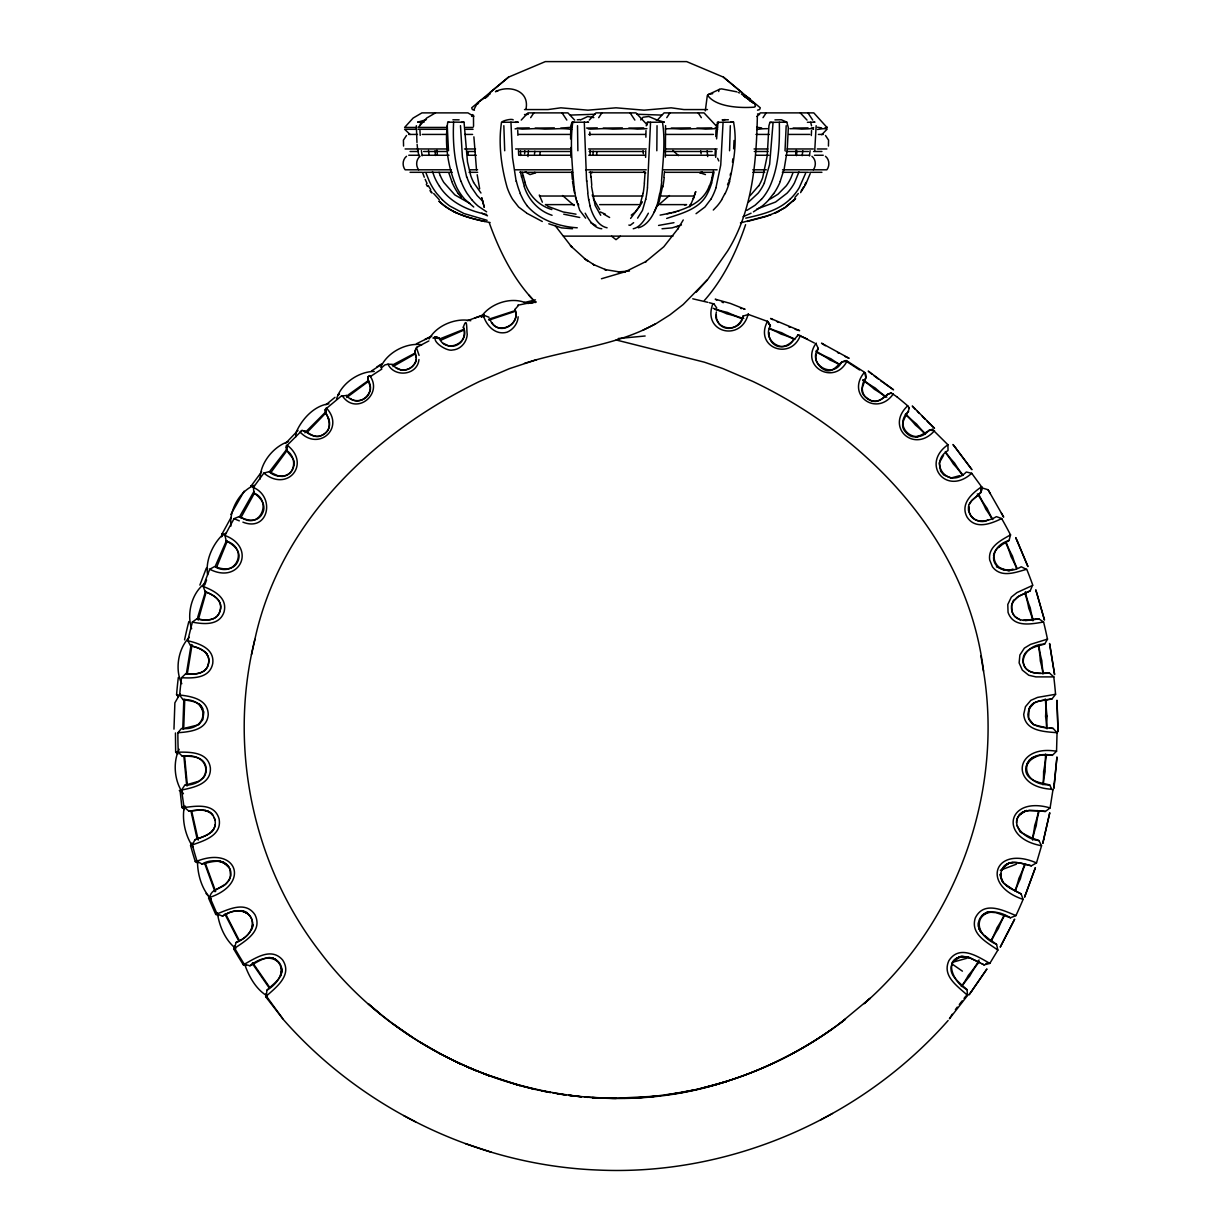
<?xml version="1.0" encoding="UTF-8"?>
<svg xmlns="http://www.w3.org/2000/svg" width="1232" height="1232" viewBox="0 0 1232 1232"><rect width="100%" height="100%" fill="white"/><g stroke="black" fill="none" stroke-linecap="round" stroke-linejoin="round"><path stroke-width="1.5" d="M346.639 395.564L341.433 395.934L324.632 409.917C328.513 418.048 333.949 429.768 321.968 435.266C314.406 439.793 308.755 431.539 302.025 430.415L287.241 445.214L286.409 447.447M302.025 430.415L300.023 432.001C318.703 451.713 345.114 427.935 326.388 408.023L325.31 413.259C330.284 418.664 331.516 427.227 325.772 432.663C319.596 438.808 310.926 436.405 305.243 431.169L303.78 431.092M473.473 115.084L473.55 126.357M214.168 817.694A13.506 13.475 84.8 0 1 214.938 819.973C217.756 832.586 204.096 836.574 194.918 839.777L192.346 844.906L194.594 853.052L196.997 861.153L202.033 864.094C216.462 855.023 240.656 866.019 226.688 883.175C221.899 888.996 210.687 888.534 209.902 897.358L217.063 913.898L222.468 916.131C250.527 898.005 266.512 930.175 235.928 942.572L234.681 948.24L239.408 956.294L244.29 964.256L249.957 965.765C257.858 962.284 268.114 953.214 276.553 960.452M577.515 125.695L577.87 150.751M417.032 346.947C411.95 352.121 419.619 359.436 413.844 364.78A13.105 12.813 6.7 0 1 401.201 370.031L396.242 367.752M186.355 673.889L191.16 644.505M645.891 137.229L645.999 130.577M897.327 397.166A469.377 457.026 49.3 0 1 907.707 405.821L909.355 407.977C907.229 416.108 897.281 424.486 906.459 432.971C915.284 442.457 924.031 431.985 932.331 429.321L947.916 444.752L948.039 450.481C927.373 463.648 949.071 489.72 966.319 472.01L971.709 473.288L982.227 487.672C982.058 496.943 965.873 499.129 968.814 510.356C971.293 524.647 987.171 522.276 996.426 516.639L1001.739 518.564C990.913 523.8 975.513 529.868 967.151 517.224C959.913 504.181 971.694 493.478 981.581 486.809L980.888 492.523L971.755 500.562L969.353 504.396M1049.495 728.05L1053.175 728.42L1057.056 732.732L1056.548 751.258L1052.344 755.355C1018.325 749.01 1018.664 785.092 1049.679 784.923L1051.943 789.589L1052.975 789.697L1050.095 807.93L1045.383 811.457L1039.762 810.825M645.614 157.373L645.737 150.627M656.825 150.751L657.041 125.695M173.974 729.144L174.882 702.81L180.103 693.801M769.061 332.671L768.999 336.167L770.847 340.879C779.579 353.199 792.022 343.666 797.951 334.919L807.391 339.062M503.842 125.695L504.704 150.751M715.792 136.613L715.977 130.299M716.393 311.973C711.896 330.068 740.648 334.38 743.004 316.116L748.409 314.453L767.813 321.521L770.385 325.864L767.813 321.521M716.593 138.893L717.979 122.353L733.548 122.122C737.321 141.372 733.825 162.208 729.498 181.366M757.372 116.008C756.325 162.331 752.629 210.841 727.496 251.189L707.722 279.448L696.234 292.184M665.372 157.111L665.557 125.633M734.041 140.479L733.656 148.826M712.727 93.632L708.754 94.356A22.561 4.82 12.6 0 0 707.522 95.157C715.761 107.107 739.985 108.216 754.169 107.169A22.607 4.789 12.3 0 0 755.385 106.368L754.692 103.811L743.758 95.865L754.092 103.319M447.247 125.695L448.494 150.751M723.076 122.261L720.735 165.073L715.961 187.695M281.82 969.261L281.142 974.989M811.303 135.551L811.549 130.53M416.354 125.695L416.97 142.512M645.106 171.941L644.336 182.967M715.007 155.663L715.361 149.303M269.084 471.671L278.771 476.183L282.605 476.43C295.88 474.705 297.02 457.18 286.917 450.712L287.241 445.214L286.255 445.753C284.607 453.422 297.066 457.549 293.786 466.112C291.337 477.739 276.815 479.017 269.084 471.671L263.879 473.073L256.271 483.452L253.438 487.487L253.915 493.046C260.876 497.651 267.298 505.813 261.969 514.283C256.749 523.277 246.415 520.32 239.023 516.639L233.972 518.672L239.316 520.859M729.56 150.751L730.314 125.695M715.715 157.373L716.131 150.627M197.505 861.399C197.49 874.381 201.802 889.535 211.257 899.052L206.067 893.508M524.616 153.707L524.817 150.704M978.747 922.783L978.454 926.479L981.072 932.362L978.963 928.789L978.516 922.552M528.451 150.658L527.958 156.572M592.992 154.185L593.223 151.197M797.874 335.72L797.951 334.919L800.338 335.597C790.482 361.222 753.845 347.316 767.428 321.444M295.711 436.913L296.111 432.447M785.015 150.751L786.185 125.695M265.943 993.793L265.665 996.703L282.698 1018.633L266.358 996.087L266.867 990.282C272.919 983.983 283.73 977.915 281.558 967.69A13.044 13.028 0 0 0 277.323 960.714M664.464 171.556L663.894 177.131M795.703 154.862L796.134 150.242M184.754 699.299L183.691 729.036M796.442 155.663L796.919 150.889M254.146 485.331C239.347 491.383 229.075 510.649 230.923 526.095M814.737 150.751L816.154 125.695M647.447 187.695L650.542 122.261L664.233 122.153L655.701 119.581M661.507 181.366C662.97 161.762 665.557 141.526 662.462 122.122M732.47 162.27L732.855 158.82M802.201 155.694L802.802 150.627M368.183 378.794L367.983 380.38C376.453 391.222 361.022 407.037 350.196 398.475M534.472 154.185L534.857 151.197M596.55 155.032L596.935 151.998M705.305 110.865L707.276 95.788M342.219 395.672C355.786 416.324 383.676 394.178 369.723 375.606L367.783 377.069C367.29 382.012 372.203 386.679 369.769 391.807C366.628 402.079 352.537 403.649 346.315 395.349M518.164 316.778C517.794 323.523 513.236 329.514 507.091 332.178C495.649 335.458 486.686 326.003 483.545 316.039L483.591 315.146L489.073 317.286M809.409 155.987L810.117 150.766M816.262 354.462C814.352 359.96 817.894 364.934 821.96 368.322C833.494 376.669 837.514 361.392 846.307 360.545L864.571 372.28L865.927 377.87C859.844 385.262 861.106 397.751 871.378 400.708C879.71 404.204 884.437 394.933 891.044 392.792L897.343 397.135M1010.071 862.6L1004.819 865.649A13.09 13.075 -79.5 0 0 1001.539 870.608C997.058 883.914 1012.011 888.996 1021.112 893.908L1023.099 899.391A435.235 435.204 9 0 1 1015.923 915.607L1010.456 917.794L996.103 912.666L988.002 912.019A13.167 13.152 -72.8 0 0 985.338 913.081M473.642 182.382A47.186 39.717 -86.3 0 1 470.763 175.683L467.482 161.916L464.048 122.245L453.607 122.122C452.606 141.926 454.331 162.516 460.922 181.366M980.888 492.523L981.581 486.809M224.825 535.15L222.13 533.826L221.698 536.644L222.13 533.826L231.092 517.425M780.195 181.366L784.168 168.953L787.186 150.597L788.341 127.62L786.755 122.122L773.08 122.353L769.646 164.318L764.317 182.967M828.443 146.054L828.566 140.14L825.486 135.474M252.36 927.881L252.822 925.093M643.119 193.193L639.577 206.483L630.599 218.434M662.616 186.278L659.151 201.648L654.069 212.335M714.067 171.941L711.603 182.967M713.374 170.909L711.973 177.685M524.478 363.332L536.736 359.652L509.432 368.645L479.587 381.412C374.42 432.417 280.188 521.459 254.885 639.362C228.074 746.484 252.421 864.941 320.212 952.244C411.842 1073.981 581.935 1129.205 727.065 1081.296L696.865 1089.458L666.112 1095.032M968.429 510.633L969.091 506.876M539.724 155.032L540.278 151.998M184.107 807.838C181.951 820.851 185.508 836.066 192.947 846.938M467.806 155.032L468.406 151.998M659.69 193.532L658.396 199.692M325.31 413.259L326.388 408.023M645.691 199.338L642.473 210.395L637.591 218.156M251.497 654.669L254.885 639.362M252.991 924.955L251.621 929.559M246.169 965.534L243.32 964.81L238.423 956.91L233.68 948.917L234.326 946.068M192.084 644.644L187.279 674.043M770.4 325.756C761.345 341.264 785.831 355.74 793.654 339.216M730.176 175.283L730.607 173.419M205.59 591.191L197.644 617.478M205.759 593.501L198.229 620.096M336.505 399.23C340.817 383.768 358.651 371.433 374.251 371.448M993.531 555.832C994.178 549.364 1000.292 545.807 1005.297 542.711M216.847 566.689L227.212 541.233M1009.054 540.448L1010.579 534.842C1001.031 540.263 987.802 546.7 989.681 559.944L992.484 566.889C1001.015 578.101 1015.23 572.526 1026.364 569.353L1021.251 566.782C995.548 581.242 981.688 548.902 1009.054 540.448L1006.513 541.941M1033.479 838.561L1038.899 840.547L1041.564 845.722L1036.497 862.924L1031.369 865.803C1021.559 863.386 1006.559 857.795 1001.524 870.624M419.973 125.618L420.974 122.122L424.101 122.137M517.748 305.967L518.056 304.905M771.679 122.338L769.908 122.384L768.922 125.787L767.243 155.663L762.67 177.685A43.289 34.419 -88.2 0 1 758.743 185.878M716.208 125.787L717.979 122.353M1029.29 709.57C1030.784 700.885 1041.548 700.885 1048.324 699.437M587.541 122.245L588.588 122.184L572.741 122.261C569.862 143.744 572.326 166.027 574.143 187.695M798.967 171.941L794.44 182.967A48.541 47.186 -88.8 0 1 787.017 193.208L775.606 202.017L756.833 209.086M646.215 125.864L647.354 122.353L650.542 122.261M215.153 824.778C213.783 834.68 202.479 836.497 194.918 839.777M805.574 173.373L799.229 187.695A55.933 54.747 -89.9 0 1 789.928 199.353M418.957 359.528C417.494 375.421 394.533 377.854 387.988 364.21L384.861 364.934L381.242 368.06M1026.318 766.196L1029.521 759.667L1036.066 756.356M574.636 122.368L571.956 122.353L570.77 125.864L570.601 138.893M656.625 206.129C653.653 214.876 647.57 225.564 638.315 227.797M695.649 191.822L693.323 198.568L695.71 191.638M745.591 224.671C736.382 252.021 723.584 278.678 704.396 300.469M810.194 173.635L805.728 184.292L800.584 192.639M793.008 172.634L791.036 177.685A43.289 41.842 -85.8 0 1 786.262 185.832L778.023 194.194L770.293 198.999M817.324 350.935L818.233 348.394L816.077 343.851M203.218 586.494C214.045 590.544 227.797 597.813 224.055 611.934C219.419 625.841 203.757 624.301 192.284 622.114L196.781 618.864C205.344 620.62 217.063 621.606 220.081 610.872C223.238 600.477 213.382 594.625 205.205 591.76L203.218 586.494L205.836 579.317L209.733 569.246L214.553 566.581C235.836 579.055 249.449 548.425 226.226 540.971L224.979 535.504A419.357 419.049 -42.1 0 1 234.065 518.734M199.877 585.092L206.283 568.245L207.623 568.63M204.758 584.938L206.56 580.026M473.981 109.54L477.308 103.149M280.68 975.99L281.897 970.262L281.05 967.259M226.349 540.863L215.354 566.058M818.233 348.394C806.929 364.426 833.54 379.672 841.687 361.9L846.954 361.253C834.172 386.17 799.399 366.289 816.215 343.081M253.992 491.399L239.378 517.07M471.687 116.393L472.395 114.561M453.607 122.122L447.74 122.261C444.429 143.744 447.817 167.583 456.841 187.695A55.933 46.831 -90 0 0 464.818 199.322L473.735 207.022M380.765 367.136C387.11 352.414 406.344 342.373 421.852 344.76M296.096 432.463C301.686 419.25 314.252 405.559 328.898 403.803M240.779 517.871L254.085 493.801M689.828 206.776L693.477 198.121M813.613 127.62L811.21 128.113M827.149 127.62L813.798 112.882L760.329 112.882L756.972 116.486M1020.45 620.066L1014.922 616.524A13.136 13.075 78.6 0 1 1012.95 601.509L1018.926 596.103L1030.183 590.836L1032.462 585.477L1016.939 592.607L1011.333 597.104L1007.791 604.481L1008.053 612.381C1013.428 627.843 1031.015 624.116 1043.581 622.006A426.195 424.67 76.7 0 1 1047.462 639.115M416.016 360.114C413.86 370.216 399.445 373.743 393.285 365.196M709.37 185.801C702.209 205.713 678.801 211.642 660.106 215.123M743.004 316.116C740.755 326.942 727.003 333.148 719.041 323.8L716.577 319.15L716.254 315.13M641.964 202.633L642.349 201.832M804.896 184.615L805.928 182.475M648.355 213.198C644.937 219.311 640.27 227.381 633.233 228.767M724.955 193.532L721.659 199.692M1007.36 933.117L1000.23 947.146L1014.66 919.164L1007.514 933.194M429.136 338.969C436.636 325.294 455.963 317.594 470.763 320.72M197.828 863.047L195.272 861.599L192.839 853.591L190.56 845.552L191.899 842.965M813.336 169.8C816.369 165.766 815.954 159.513 811.934 156.295M271.009 472.364L287.287 450.173M864.248 372.526C845.614 395.025 876.876 417.432 893.323 393.901M244.136 491.183L230.846 514.499M803.772 186.74L801.231 190.929M1012.812 601.755L1017.416 596.996L1030.183 590.836M1040.963 673.303C1013.043 673.919 1021.066 644.167 1044.597 644.136L1047.57 639.1L1030.568 644.367L1024.362 648.124L1019.88 655.024L1019.126 662.908L1022.314 670.1L1028.751 675.244L1035.835 676.892L1053.868 676.907L1049.495 673.134L1044.366 673.226M989.388 911.742L984.045 913.867A13.167 13.152 -72.8 0 0 978.716 921.567C976.006 933.132 989.219 938.599 996.58 944.405L997.858 950.103L989.804 963.393L984.106 964.902L970.246 957.895L962.346 956.248A13.167 13.167 -67.8 0 0 951.843 964.687C948.501 972.818 955.585 979.409 961.052 984.306M641.564 203.403L635.142 212.227L631.261 215.123M677.708 229.214L683.252 219.943M481.188 316.932C489.874 303.688 510.433 296.712 525.078 302.579M1029.644 707.769C1033.648 699.637 1044.567 700.792 1052.005 698.898L1055.624 694.278L1037.575 697.389L1030.83 700.346L1025.455 706.66L1023.7 714.391C1025.24 731.254 1043.935 731.546 1057.056 732.732M710.772 199.338L704.95 207.022L696.049 213.69M434.557 337.907L439.408 338.384C445.907 354.169 470.994 342.573 463.34 327.158C467.544 314.853 466.42 330.484 467.236 334.319C466.82 342.157 460.676 349.488 452.621 350.011C446.739 351.859 430.184 340.571 436.513 336.69L439.531 338.538L434.126 337.968M1013.782 600.153L1011.641 605.466L1011.996 611.365C1015.645 623.407 1029.382 620.466 1038.792 618.787L1043.581 622.006M952.244 1014.213L949.441 1018.772L967.567 995.441L966.997 989.604L963.424 986.432M1026.795 763.748L1031.908 757.757L1035.342 756.694M1002.355 869.376C1008.007 857.688 1021.744 863.724 1031.369 865.803M530.653 117.671L533.826 112.882M598.69 117.671L601.878 112.882M212.766 815.261C207.238 807.376 196.75 810.702 188.789 811.103L183.984 806.914L181.551 790.051L184.708 785.292C214.907 784.445 211.427 751.258 182.321 756.294L178.27 752.182A435.497 435.45 -20.9 0 1 177.87 732.732L181.551 728.435C209.194 731.577 210.503 698.359 182.983 699.622L179.579 695.017C191.638 696.326 208.039 699.268 208.239 714.668C206.961 730.145 190.098 731.823 177.87 732.732M666.758 117.671L669.946 112.882M763.008 117.671L766.181 112.882M286.532 449.603L269.716 471.394M758.666 185.801L749.949 195.857M179.194 749.287C172.511 762.423 174.451 782.089 183.445 793.747M908.662 411.396C891.783 426.133 915.453 447.447 929.113 430.091L934.518 430.692C914.267 454.023 884.745 427.181 907.722 405.79M253.73 487.456L251.297 485.778L250.65 486.64L261.646 471.748M678.047 228.644L663.786 246.785L645.537 261.846L646.199 261.415L624.978 271.902L625.733 271.594L601.447 278.755M955.385 1009.655L957.279 1007.098M773.634 193.532L768.83 199.692M1002.602 868.391L1009.224 862.847L1012.981 862.539M307.43 432.062L325.002 413.813M943.543 455.332L939.215 462.986L940.647 471.148L943.697 474.951L950.858 478.062L959.62 475.66M304.858 432.786L325.972 411.657M211.688 831.954L213.49 829.598M964.04 998.459L965.903 996.01M959.297 1004.496L962.161 1000.877M633.633 222.684L630.183 225.333L628.859 225.071M794.917 197.443L798.305 193.532M640.717 119.92L643.073 117.209L648.802 116.486L656.317 119.72M490.09 319.365C495.233 336.382 521.829 325.818 514.93 309.448L517.84 306.137M707.183 280.049L683.159 304.535L669.915 314.868L656.179 323.554L643.012 330.145M948.132 1020.496C861.322 1118.964 729.406 1176.083 598.074 1170.046C478.139 1165.457 361.361 1108.846 282.605 1018.679M369.723 375.606L367.783 377.069M285.562 443.397L298.021 430.415M521.228 120.074L527.989 112.882L567.906 112.882L574.651 120.074M589.281 120.074L596.026 112.882L635.943 112.882L647.2 124.863M657.349 120.074L664.094 112.882L704.011 112.882L717.517 127.266L714.976 128.113M406.514 135.474L403.418 140.14L403.557 146.054M406.514 156.295C402.479 159.513 402.094 165.781 405.112 169.8L451.343 169.8M420.05 156.295C416.016 159.513 415.631 165.781 418.649 169.8M761.407 199.338L755.124 205.22L746.854 210.395M775.19 213.09L785.169 207.607L795.61 198.66M793.054 201.247L795.271 198.999M794.871 198.999L784.83 207.607L774.62 213.198M827.288 127.266L824.747 128.113M947.916 444.752C920.335 464.048 946.469 496.404 971.709 473.288M1019.572 814.768L1026.333 810.533M713.297 210.041L717.055 206.129A61.107 34.28 -88.1 0 0 721.706 199.8M222.299 535.058C212.366 544.852 205.205 561.037 207.638 574.82M821.713 134.719L827.149 129.129A31.924 3.742 -16.5 0 0 821.605 128.867L817.494 129.483M477.723 102.656L490.244 93.801M179.656 695.033A439.809 439.439 -67.5 0 1 181.535 677.723L185.585 673.904C194.487 674.643 206.93 674.351 208.624 662.939C210.595 651.636 199.076 647.816 190.56 645.722L187.834 640.748A442.735 441.179 -73.8 0 1 192.408 622.145M789.912 199.338C778.023 210.764 761.314 214.691 745.73 218.156M266.358 996.087C276.569 986.971 292.615 974.912 282.559 959.882C271.24 947.069 255.856 957.957 244.29 964.256M265.665 996.703L266.636 995.841M266.867 990.282C295.757 972.187 276.214 944.728 249.957 965.765M657.873 205.559L669.407 195.518M189.312 637.344C178.193 648.386 174.621 669.715 181.797 683.698M953.737 961.268L960.729 956.571L969.199 957.587M368.892 381.027L346.716 397.536M741.88 92.477L723.4 77.123L686.64 61.6L545.345 61.6L508.508 77.154L471.687 107.815L472.395 109.571L474.474 110.172M490.105 92.477L508.585 77.123M982.289 915.314L986.493 912.527L991.714 911.742M338.461 394.995L339.046 393.516L338.261 394.456L339.462 394.209M620.327 236.251L616 239.67L611.657 236.251M1033.941 702.995L1029.043 708.569L1027.888 714.391C1028.628 727.542 1043.211 727.465 1053.175 728.42M485.038 98.314L487.964 96.081M839.423 1023.761L870.054 998.336L864.156 1003.68C957.048 922.552 1003.433 792.792 983.536 671.132C967.644 539.97 868.021 436.405 752.706 381.366L722.753 368.522L704.35 362.177L616.092 339.955M998.875 547.054L1000.954 545.514M703.041 1087.918C754.631 1075.305 803.495 1051.728 845.445 1019.172C795.949 1057.61 736.813 1083.513 674.967 1093.693M392.962 366.566L414.968 353.969M481.573 317.209L484.13 315.346M748.609 202.017L758.111 193.193A48.541 39.224 -89.5 0 0 764.364 182.983M235.928 942.572C267.005 929.328 249.711 898.713 222.468 916.131M477.723 103.904L478.509 103.365M368.476 380.457L347.84 395.164M832.878 1028.52C794.532 1055.747 751.166 1075.813 705.582 1087.348M233.68 948.917C245.137 940.971 263.063 931.3 254.978 914.76C245.784 900.9 229.491 909 217.54 913.697M204.62 583.629C191.622 593.069 186.556 614.121 191.653 628.736M580.472 119.92L587.772 116.516L593.839 117.61M371.448 370.986L382.197 363.994M376.853 366.951L381.104 364.225M705.459 174.59L699.853 172.726L702.225 171.818M1034.48 702.717L1029.12 708.4L1028.597 718.164L1033.509 724.678L1045.814 727.681M689.55 205.205L690.983 204.358M435.466 112.882L426.672 118.056L418.156 127.435L445.707 127.435M753.414 211.858L762.1 206.129A61.107 51.02 -87.2 0 0 768.86 199.738M440.517 340.355L463.709 330.13M243.32 964.81L244.413 964.194M216.216 889.658L225.317 884.237L229.26 880.156L230.553 876.214L229.953 869.453C225.225 857.179 211.642 861.738 202.033 864.094M820.558 1119.95L832.478 1113.497M222.299 535.058L226.288 533.009M414.63 353.353L392.192 365.149M209.702 897.466L208.531 898.051L215.739 914.421L218.464 915.53M431.138 336.552L416.401 343.79M209.902 897.358C250.804 883.467 236.544 845.583 196.997 861.153M432.925 338.061L434.372 337.337M655.362 323.954C618.541 344.344 575.975 348.702 536.012 359.867M424.763 339.493L431.77 336.059M751.058 213.198L743.019 216.755M778.655 211.427L765.18 216.755L747.131 221.498M488.611 319.257L514.668 310.772M708.2 94.602L719.765 89.243A15.523 4.343 16.3 0 1 721.552 88.873L736.813 91.83M419.558 122.261L417.802 122.168L426.411 119.581M678.17 211.196L678.971 210.841M514.899 311.45L488.904 320.135M215.739 914.421L217.479 913.728M644.382 171.818L643.628 172.126L645.799 172.942M463.432 329.483L439.886 338.862M225.502 914.96L226.688 914.514M673.966 222.684L658.566 225.441M1000.322 870.223L1016.415 864.186M536.197 301.855L530.776 303.365M467.344 320.72L483.329 314.884L483.652 316.747M770.893 214.861L740.447 222.915M192.346 844.906C204.343 840.624 222.083 835.358 219.111 818.957C214.614 803.033 196.812 805.867 184.215 807.545M681.435 224.963L672.087 227.874L662.031 228.767M190.56 845.552L191.638 845.167M475.09 317.948L484.084 314.899M498.082 90.798L495.449 91.661C508.708 84.762 529.837 90.09 525.987 109.094M591.699 172.865L592.453 172.311M987.833 520.073C979.286 524.894 967.705 517.224 968.722 507.538M757.511 110.172L759.59 109.571L760.298 107.815L723.477 77.154M952.274 962.361L966.951 958.234M1044.597 644.136C1035.173 646.646 1021.205 649.495 1023.222 662.385C1025.455 675.074 1039.731 673.534 1049.495 673.134M985.97 963.593L988.803 962.839M195.272 861.599L196.473 861.276M673.365 212.612L675.906 211.966M676.476 226.78L679.232 226.103M666.666 218.434C681.696 213.429 700.238 208.947 707.584 193.193A48.541 25.287 -89.7 0 0 711.665 183.029M527.897 303.534L535.319 301.763M524.216 302.548L535.458 299.884M288.396 441.58C273.704 446.277 259.906 463.016 260.168 479.032M184.708 785.292L198.953 781.196L203.711 777.5A13.721 13.675 -86.6 0 0 206.191 768.383C205.051 756.34 191.484 755.94 182.321 756.294M181.551 790.051C193.701 787.479 211.319 784.014 210.379 767.921C208.223 752.028 190.575 751.967 178.27 752.182M1026.518 810.502C1004.758 819.357 1023.114 839.377 1038.899 840.547M690.336 1090.844L695.264 1089.719M184.4 809.578L181.828 806.852L180.057 790.39M518.811 305.028L534.534 301.809M681.558 1092.568L687.471 1091.367M645.137 335.997L618.202 338.523M1013.012 569.03C1004.465 572.957 993.069 567.151 993.593 557.172M629.46 271.009L618.141 271.918L620.019 272.026L604.65 269.5L606.39 269.993L593.223 264.418L594.656 265.203L584.476 258.612L587.695 260.953L586.463 260.06M671.794 212.905L667.005 213.752M916.685 436.836L918.379 436.544M601.801 228.767C593.932 228.274 588.727 219.696 585.2 213.198M181.828 806.852L185.493 806.252M679.633 1092.83L650.588 1096.834M1038.792 618.787L1023.161 620.42M452.899 119.797L459.12 119.843M1049.202 699.299L1052.005 698.898M607.099 227.797C597.72 225.98 592.392 214.768 590.005 206.129M185.339 728.081L198.768 724.739L202.895 719.519L203.85 711.957L199.461 704.227M570.37 115.084L594.917 114.253M182.043 807.822L183.106 807.684M684.484 204.897L686.594 204.62L660.321 204.62M571.602 127.266L560.745 128.113M464.048 122.245L461.23 122.368M756.633 129.483L761.622 128.883A31.924 9.024 7 0 1 767.49 128.667M188.789 811.103C198.383 809.963 211.981 807.576 214.953 820.035M725.232 119.581L722.137 119.889L728.374 119.75M179.302 790.559L180.319 790.451M655.978 1096.203L612.72 1098.436L584.476 1097.004L588.08 1097.373M586.524 128.051L597.304 127.882M915.977 436.883L917.594 436.713M659.474 1095.879L634.988 1097.958M774.959 119.889L781.365 119.75L786.755 122.122L783.583 122.153M175.452 732.963L175.652 752.167L177.762 754.215M580.133 119.581L577.3 119.797M640.132 1097.589L648.063 1096.973M434.788 336.813L439.408 338.384M1025.039 620.435L1028.073 620.22L1025.424 620.389M572.541 228.767L561.623 227.874L548.779 223.808M524.509 114.561L528.297 114.345M707.476 109.571L683.945 109.571L671.147 107.815L644.074 110.172L616 107.815L587.926 110.172L560.853 107.815L548.04 109.571L524.509 109.571M572.741 122.261L571.956 122.353M577.254 227.797C559.189 226.703 539.601 219.989 527.358 206.129M637.067 114.253L661.615 115.084M221.683 534.857L222.607 534.827L222.13 533.826M663.263 122.184L664.233 122.153M733.548 122.122L730.745 122.184M517.024 128.113L529.267 127.882M417.802 122.168L420.974 122.122M515.176 122.338L518.364 122.245L501.516 122.261C498.221 143.651 501.224 166.72 507.214 187.695A55.933 31.57 -90 0 0 512.604 199.291L518.61 207.022L526.372 212.828M807.422 122.307L814.983 122.137L813.952 122.122M535.135 128.113L554.354 127.882M603.187 128.113L622.406 127.882M628.797 128.113L643.751 127.882M671.255 128.113L690.474 127.882M696.865 128.113L711.819 127.882M793.1 128.113L808.053 127.882M717.224 122.384L718.81 122.368M769.908 122.384L773.08 122.353M1052.344 755.355C1028.258 749.995 1011.888 777.022 1042.318 783.229M175.652 752.167L177.839 752.151M387.988 364.21L392.469 364.333M267.806 957.664L270.532 957.664A13.167 13.167 67.7 0 1 277.277 960.683M465.758 127.435L473.042 127.435M418.156 129.298L445.707 129.298M465.758 129.298L473.042 129.298M408.747 134.427L417.479 134.427M422.299 134.427L446.138 134.427M464.772 134.427L472.595 134.427M518.703 134.427L570.755 134.427M588.757 134.427L645.383 134.427M665.511 134.427L713.467 134.427M755.94 134.427L769.184 134.427M788.957 134.427L809.701 134.427M818.371 134.427L823.238 134.427M405.112 148.964L417.217 148.964M418.649 148.964L448.248 148.964M464.495 148.964L475.537 148.964M515.623 148.964L571.063 148.964M588.573 148.964L646.246 148.964M666.065 148.964L717.101 148.964M754.076 148.964L767.813 148.964M787.171 148.964L813.336 148.964M817.309 148.964L826.872 148.964M410.071 151.49L418.403 151.49M423.623 151.49L446.138 151.49M466.99 151.49L475.244 151.49M519.873 151.49L571.34 151.49M589.173 151.49L644.059 151.49M664.618 151.49L712.142 151.49M754.307 151.49L767.998 151.49M786.139 151.49L808.377 151.49M813.582 151.49L821.913 151.49M408.747 155.263L419.404 155.263M422.299 155.263L448.987 155.263M467.914 155.263L476.23 155.263M570.755 155.263L518.703 155.263L518.487 150.381M588.757 155.263L645.383 155.263M665.511 155.263L713.467 155.263M755.94 155.263L768.922 155.263M785.893 155.263L809.701 155.263M814.506 155.263L823.238 155.263M470.408 169.8L477.585 169.8M515.623 169.8L571.063 169.8M585.6 169.8L646.246 169.8M662.816 169.8L717.101 169.8M752.783 169.8L766.319 169.8M782.536 169.8L826.872 169.8C829.891 165.781 829.506 159.513 825.486 156.295M410.071 172.311L422.484 172.311M423.623 172.311L452.267 172.311M469.053 172.311L477.693 172.311M519.873 172.311L572.695 172.311M589.173 172.311L644.059 172.311M664.618 172.311L712.142 172.311M752.829 172.311L764.764 172.311M782.351 172.311L808.377 172.311M809.732 172.311L821.913 172.311M539.524 196.027L574.081 196.027M592.808 196.027L642.981 196.027M661.553 196.027L694.124 196.027M574.204 204.62L545.391 204.62L547.501 204.897M599.645 204.62L638.499 204.62M563.471 236.128L672.949 236.128M415.831 127.45L404.62 127.435L413.136 118.056L421.929 112.882L467.914 112.882L473.781 116.332M415.831 129.314L404.62 129.298L410.071 134.457M1056.548 751.258C1014.968 744.236 1008.931 786.139 1050.727 789.188M647.354 122.353L649.125 122.384M185.585 673.904C194.533 674.443 206.868 674.474 208.624 663.001C210.456 651.851 199.184 647.601 190.56 645.722M181.458 677.708C193.424 678.385 209.733 678.37 212.736 663.54C214.661 648.571 199.307 643.504 187.834 640.748M503.272 122.353C498.421 122.06 511.111 118.087 513.205 119.843M447.74 122.261L449.31 122.307M889.258 393.978L887.949 393.932C883.344 398.614 877.353 403.157 870.439 400.385L865.295 396.827C856.24 389.112 868.93 380.673 865.249 372.849M908.538 407.946L909.355 407.977M179.425 677.631L178.301 677.6A437.206 436.821 -73.4 0 0 176.592 694.602L178.317 696.896M981.334 487.626L982.227 487.672M702.024 173.034L699.853 172.726M1037.898 810.625L1025.178 810.764L1019.203 815.245A13.044 13.028 -85.2 0 0 1016.631 822.791M576.561 1096.234L568.645 1095.279L581.535 1096.819L568.645 1095.279M761.622 127.882L756.633 127.266M579.718 217.479L563.748 214.199M1045.383 811.457L1029.413 810.24L1022.391 812.165A13.506 13.475 -84.8 0 0 1018.926 815.646M196.781 618.864C205.313 620.774 217.109 621.467 220.097 610.779C223.392 600.246 213.275 594.779 205.205 591.76M176.515 694.586L177.947 694.771M1050.095 807.93C1007.345 795.472 998.089 837.945 1041.564 845.722M268.838 957.541L271.902 957.957A13.044 13.028 0 0 1 275.999 959.728M821.59 127.882L817.494 127.266M557.003 1093.646L566.012 1095.017L552.891 1092.876M576.022 214.183L563.132 211.966L547.763 206.314M571.602 129.483L569.23 129.129A31.924 9.024 -7 0 0 554.369 128.883L544.744 129.129A31.924 9.024 7 0 0 529.267 128.883L522.122 129.129A31.924 3.742 16.5 0 0 515.099 128.883M240.81 910.633L243.52 911.033A13.136 13.121 73.1 0 1 247.37 912.866M182.983 699.622C189.974 701.07 199.707 701.054 202.88 708.847M219.08 861.106L223.577 862.246L228.105 866.774M541.603 1090.782L550.581 1092.538C483.252 1080.094 419.558 1049.033 368.245 1003.741L380.411 1014.028M241.765 910.694L247.74 913.605M740.509 308.37L741.649 308.601M743.928 309.063L745.067 309.278L730.422 303.442L715.238 299.207L716.808 299.977M490.105 222.561C472.056 218.911 452.621 214.522 438.931 201.247M1052.205 789.527L1052.975 789.697M1044.151 783.644L1049.679 784.923M692.754 298.791L707.799 302.317M595.949 225.533L590.605 222.684M484.854 221.498C468.653 217.879 451.497 213.244 439.316 201.247M529.483 1087.964L535.273 1089.411L521.752 1085.993M216.17 566.997C223.854 569.969 234.095 570.37 237.899 561.284C242.119 551.782 233.803 544.729 226.226 540.971M486.625 214.445C468.36 210.795 449.803 202.479 439.454 186.278M487.102 220.312L464.048 213.567L450.003 206.129A61.107 59.829 -82.3 0 1 442.273 199.676M709.339 302.718L713.975 303.934L716.793 308.077M1036.497 862.924C994.671 844.705 980.164 885.038 1023.099 899.391M969.399 957.572C941.217 952.413 951.135 981.658 966.997 989.604M209.733 569.246C240.132 584.892 256.826 547.455 224.979 535.504M757.511 113.945L759.59 114.561M514.052 1083.852L520.104 1085.638L483.76 1073.673L490.321 1076.229L467.097 1066.866M795.179 329.329L799.614 330.653L770.601 318.457L772.618 319.581M205.282 810.41L209.532 812.088M981.088 487.61L988.079 489.751L1003.664 517.101L1001.385 513.097M242.92 522.152C268.237 532.255 275.675 497.143 253.438 487.487M491.214 1152.182L465.434 1143.619M996.426 566.859L1009.193 570.924M220.389 861.199L226.75 864.525A13.09 13.075 79.6 0 1 228.628 866.804M609.624 217.479L603.834 214.199M534.673 172.311L535.581 172.865L529.976 174.59L525.217 171.818L526.002 172.126M722.029 302.194L723.338 302.672M605.374 214.183L600.338 211.966M242.026 517.825C260.044 529.806 272.518 500.5 253.915 493.046M1010.456 917.794C980.503 899.422 965.103 930.283 996.58 944.405M788.711 326.757L790.005 327.265M1015.923 915.607C1002.971 910.186 983.752 900.607 975.282 917.994C970.108 934.272 987.186 942.28 997.858 950.103M469.854 203.465L454.854 194.902L443.828 182.459A47.186 46.431 -78.7 0 1 440.348 175.729M487.487 215.831L481.82 213.198M542.296 221.498L526.711 213.198M1031.677 837.899L1020.219 832.031L1016.862 825.486M551.859 209.579C538.969 205.682 528.728 195.364 524.94 182.459M468.945 1067.62L475.737 1070.608L452.868 1060.259M777.192 321.829L778.47 322.399M844.89 356.418L849.11 358.312L821.513 343.174L825.363 345.715M552.075 215.292C538.523 210.949 528.312 199.692 524.124 186.278M738.184 92.385L739.431 92.954M453.33 211.427L456.795 213.09M749.657 100.793L753.306 102.764L741.402 94.032M454.408 1060.968L461.399 1064.386L438.931 1053.083M800.677 336.013L814.367 342.989M1015.584 891.044L1021.112 893.908M206.822 810.718L209.548 812.134A13.506 13.475 84.8 0 1 212.982 815.569M744.344 95.095L750.257 98.868M403.634 1115.561L415.646 1121.921M837.514 352.506L838.746 353.168M979.84 962.577L967.366 956.802L960.975 956.54A13.044 13.028 0 0 0 953.352 961.792M981.719 963.578L984.106 964.902M440.163 1053.714L419.404 1041.733M263.879 473.073C287.241 492.738 311.326 464.017 287.241 445.214M989.804 963.393C977.53 956.432 959.559 944.297 948.902 960.621C941.725 976.252 957.88 986.293 967.567 995.441M486.64 211.858L478.185 206.129A61.107 50.574 -87.2 0 1 471.748 199.646M1014.198 890.32L1003.449 883.098L1000.784 876.553A13.09 13.075 -79.5 0 1 1000.815 873.534M411.981 1037.036L412.658 1037.467L393.008 1023.807M267.282 995.964C256.133 989.542 248.879 976.406 244.86 964.779M1006.251 885.5L1011.041 888.549M847.031 361.761L859.551 369.954M951.936 963.901L962.423 971.155M443.397 343.358L448.864 346.023L452.313 346.223A13.136 12.72 27.6 0 0 458.15 344.421C464.248 340.848 465.388 333.41 463.34 327.158M880.664 380.75L882.928 382.367M884.052 383.183L893.539 389.805L868.221 371.109L871.779 374.051M873.996 375.714L878.447 379.071M585.677 259.49L570.431 245.676L572.079 247.463L555.262 225.749M251.297 485.778L252.329 486.563M984.676 935.642L987.633 938.014M235.789 948.501C225.24 940.232 219.096 925.725 217.417 912.881M562.577 195.518L574.112 205.559M483.206 201.648L477.154 195.58L470.732 186.278M672.903 150.412L678.478 155.648M931.146 425.132L934.518 428.289L912.265 406.036L915.407 409.394M813.135 128.883L813.613 129.129A31.924 3.742 -16.5 0 0 808.069 128.867L801.585 129.129A31.924 9.024 -7 0 0 789.928 128.713M925.217 419.265L922.26 416.324M927.188 421.221L930.16 424.162M917.363 411.38L919.318 413.351M439.254 199.692L433.679 193.532M442.257 199.692L436.759 193.532A63.094 61.554 -87.2 0 1 429.352 181.35L426.041 173.096M713.975 303.934L712.743 304.135C702.009 332.856 741.525 342.28 748.209 313.806L748.409 314.453M800.261 112.882L807.006 120.074M585.631 218.156L579.779 210.395L576.099 199.338A55.933 11.488 -90 0 1 574.204 187.541M489.366 223.084C499.453 251.128 513.066 278.601 533.702 300.439M535.612 302.548L528.759 295.018M480.973 193.008L473.55 182.459M205.405 652.128L207.068 654.423M599.691 209.579L593.3 198.552M471.717 199.692L467.128 193.532A63.094 51.544 -88.9 0 1 461.045 181.304M491.907 322.645C500.192 336.12 520.967 323.554 514.93 309.448M252.791 962.9L269.762 987.479M269.177 987.879L252.206 963.301M600.708 215.292L595.118 205.405L591.499 186.278M458.35 193.532L461.276 197.443M429.968 190.575L431.4 192.639M430.769 190.929L432.186 192.993M767.243 321.306L770.385 325.864M807.946 112.882L812.72 120.074M698.174 112.882L701.347 117.671M630.091 112.882L634.865 120.074M562.054 112.882L566.828 120.074M199.769 704.488L202.649 709.324M238.623 940.694L224.917 914.144M225.548 913.821L239.254 940.37M988.079 489.751L990.359 493.755M205.99 652.775L207.269 655.085M426.257 184.292L427.396 186.402M577.947 203.588L578.732 205.082M718.749 91.538L718.656 89.998A12.212 3.419 16.3 0 1 719.365 89.412M416.508 347.84L419.08 355.401M328.128 417.787L328.99 419.681M520.15 193.532L523.138 199.692A61.107 33.603 -88.1 0 0 527.388 206.037M425.148 179.302L426.087 181.366A63.109 62.185 86.3 0 0 427.073 183.445M717.594 158.312L718.78 160.961M717.517 129.483L717.363 129.129A31.924 3.742 -16.5 0 0 711.819 128.883L705.351 129.129A31.924 9.024 -7 0 0 690.49 128.883L680.849 129.129A31.924 9.024 7 0 0 665.372 128.883M539.293 195.01L542.373 202.171M214.984 891.706L204.728 863.647M205.39 863.401L215.646 891.46M440.317 175.745L439.023 172.341M576.576 200.369L577.223 202.017M451.79 181.366L448.91 173.096M424.285 177.239L422.776 173.096M196.92 838.037L190.96 811.103M999.814 874.489L1002.371 881.665M466.651 177.131L462.416 157.111L460.475 125.633M432.463 171.556L434.511 177.131A55.07 53.792 -84.2 0 0 439.501 186.248M575.452 196.889L575.975 198.66M983.536 671.132L980.841 655.686M191.653 810.949L198.244 840.085M592.269 194.902L592.761 196.766M414.845 350.981L416.277 357.573M810.687 122.261L811.549 125.787M516.162 181.366L512.512 157.542L510.957 122.122M523.076 175.745L522.399 172.341M521.536 177.131L520.474 171.556M479.664 188.789L477.184 174.728M286.656 449.295L286.917 450.712M584.291 122.122L586.601 181.366M588.68 199.692L587.772 193.532M700.654 150.704L701.116 153.707M186.694 785.8L183.861 756.048M418.033 150.597L418.772 155.802M184.554 755.986L187.403 785.723M421.406 150.597L422.145 155.802M428.49 150.381L429.106 155.417M572.541 181.166L572.757 182.967M476.507 169.831L473.889 136.829M182.767 729.005L183.83 699.268M779.317 122.261C779.794 144.236 778.809 167.475 769.261 187.695A55.933 46.185 -90 0 1 761.438 199.368M417.109 144.36L417.787 150.751M435.019 150.72L435.497 155.463M572.356 179.364L571.725 171.941M707.122 150.658L707.692 156.572M643.027 150.704L643.289 153.707M436.944 150.242L437.375 154.862M590.79 177.131L590.528 171.556M419.958 130.376L420.204 135.381M520.443 150.72L520.674 155.463M517.733 130.346L517.902 135.335M571.001 157.373L570.739 147.501M589.805 132.009L589.866 135.335M932.331 429.321L932.347 430.199M590.066 150.381L590.143 155.417M891.044 392.792L891.044 393.67M646.908 128.667A31.924 3.742 -16.5 0 0 643.751 128.883L637.267 129.129A31.924 9.024 -7 0 0 622.406 128.883L612.781 129.129A31.924 9.024 7 0 0 597.304 128.883L590.174 129.129A31.924 3.742 16.5 0 0 588.218 128.883M743.743 318.472A25.441 5.313 25 0 1 727.404 312.389A25.441 5.313 12.3 0 1 713.22 308.308M740.909 318.395A25.502 7.762 12.4 0 0 726.911 313.852A25.502 7.762 25 0 0 715.176 309.494M795.025 339.016A25.441 5.544 29.2 0 1 781.673 332.717A25.441 5.529 16.5 0 1 769.23 328.205M793.423 338.954A25.502 7.531 16.5 0 0 781.088 334.134A25.502 7.546 29.1 0 0 769.707 328.929M839.454 364.21A25.441 5.821 35.1 0 1 830.907 358.774A25.441 5.821 22.4 0 1 815.969 351.089M839.254 364.533A25.502 7.253 22.5 0 0 830.168 360.129A25.502 7.253 35 0 0 817.386 352.799M886.809 397.228A25.441 6.083 42.8 0 1 875.274 388.034A25.441 6.083 30.1 0 1 863.108 379.718M885.269 396.812A25.502 7.007 30.2 0 0 874.366 389.281A25.502 7.007 42.7 0 0 862.693 380.272M924.97 433.264A25.441 6.314 51.4 0 1 916.546 424.008A25.441 6.314 38.6 0 1 905.766 413.937M925.155 434.141A25.502 6.791 38.7 0 0 915.453 425.086A25.502 6.776 51.2 0 0 905.289 414.429M963.07 475.09A25.441 6.499 59.4 0 1 954.569 463.047A25.441 6.499 46.6 0 1 945.344 451.559M962.531 475.506A25.502 6.591 46.8 0 0 953.337 463.971A25.502 6.591 59.2 0 0 946.222 453.684M992.853 519.534A25.441 6.653 66.8 0 1 987.155 508.4A25.441 6.653 53.9 0 1 978.608 493.924M991.298 517.671A25.502 6.437 54.1 0 0 985.8 509.17A25.502 6.437 66.5 0 0 977.33 493.924M1016.816 567.783A25.441 6.776 73.6 0 1 1012.442 556.048A25.441 6.776 60.7 0 1 1006.344 542.634M1016.662 568.66A25.502 6.314 60.9 0 0 1011.025 556.648A25.502 6.314 73.4 0 0 1005.712 542.896M1033.186 619.958A25.441 6.868 80.4 0 1 1030.229 607.792A25.441 6.868 67.5 0 1 1025.409 591.714M1032.924 620.805A25.502 6.222 67.7 0 0 1028.751 608.208A25.502 6.222 80.1 0 0 1025.116 593.932M1043.335 673.119A25.441 6.93 87.2 0 1 1041.841 660.706A25.441 6.93 74.3 0 1 1039.1 646.23M1042.98 673.935A25.502 6.145 74.6 0 0 1040.316 660.953A25.502 6.145 87 0 0 1038.422 646.338M1047.031 728.836A25.441 6.961 -85.5 0 1 1047.108 716.331M1047.108 716.331A25.441 6.961 81.6 0 1 1046.353 699.56M1046.507 726.449A25.502 6.114 81.8 0 0 1045.568 716.377A25.502 6.114 -85.8 0 0 1045.213 698.944M1043.427 784.029A25.441 6.961 -78.1 0 1 1045.136 771.632A25.441 6.961 89 0 1 1046.569 754.908M1042.873 784.722A25.502 6.129 89.3 0 0 1043.596 771.494A25.502 6.129 -78.3 0 0 1045.506 754.169M1032.585 840.085A25.441 6.915 -70.8 0 1 1036.22 825.794A25.441 6.915 -83.7 0 1 1039.084 811.334M1032.308 838.499A25.502 6.175 -83.4 0 0 1034.711 825.455A25.502 6.175 -71.1 0 0 1038.422 811.195M1015.568 890.443A25.441 6.853 -63.5 0 1 1020.358 878.863A25.441 6.853 -76.4 0 1 1025.039 864.895M1014.86 890.967A25.502 6.237 -76.1 0 0 1018.91 878.339A25.502 6.237 -63.7 0 0 1024.393 864.664M991.267 941.387A25.441 6.776 -56.3 0 1 998.397 928.481A25.441 6.776 -69.1 0 1 1004.788 915.191M990.667 941.063A25.502 6.314 -68.9 0 0 997.011 927.773A25.502 6.314 -56.5 0 0 1004.172 914.899M962.13 986.139A25.441 6.714 -48.9 0 1 969.692 976.16A25.441 6.714 -61.8 0 1 979.04 962.207M961.314 986.478A25.502 6.376 -61.6 0 0 968.414 975.282A25.502 6.391 -49.2 0 0 979.04 959.928M780.318 181.443A63.094 53.346 -88.8 0 1 773.727 193.609M729.436 179.194A55.07 31.416 -88.5 0 1 728.867 181.042M728.235 182.875A55.07 31.416 -88.5 0 1 727.558 184.708M712.111 177.824A43.289 21.76 -88.8 0 1 709.478 185.97M716.008 187.741A55.933 30.584 -90 0 1 710.787 199.384M729.667 181.52A63.094 36.39 -89.2 0 1 725.094 193.701M664.187 177.778A55.07 11.719 -88.7 0 1 662.831 187.079M644.413 183.214A48.541 7.515 -89.7 0 1 643.15 193.486M647.493 187.849A55.933 10.333 -90 0 1 645.722 199.507M661.723 181.843A63.094 13.906 -89.4 0 1 659.844 194.117M658.442 200.015A61.107 12.32 -88.4 0 1 656.656 206.422M591.776 185.324A55.07 9.748 -88.7 0 1 591.129 176.376M574.559 193.024A48.541 11.411 -89.7 0 1 573.881 189.713M573.588 188.019A48.541 11.411 -89.7 0 1 572.834 182.813M587.941 192.793A63.109 10.718 -89.4 0 1 586.817 180.781M590.066 205.806A61.107 11.519 -88.4 0 1 588.757 199.353M524.339 186.017A55.07 29.753 -88.5 0 1 521.798 176.915M525.125 182.274A47.186 26.965 -87.6 0 1 523.277 175.591M520.289 193.316A63.094 33.695 -89.3 0 1 516.362 181.196M470.87 186.155A55.07 45.214 -87.8 0 1 466.836 177.038M430.707 189.543A63.109 62.185 86.3 0 1 428.197 185.493M458.258 193.609A63.094 53.346 88.8 0 1 451.682 181.443M417.14 347.162A559.759 514.56 -42.9 0 1 428.859 340.941M370.355 376.592A549.903 516.47 -44.8 0 1 381.843 369.076M326.003 404.774A467.96 455.686 -49 0 1 334.981 397.335M184.569 639.855A427.242 425.733 -76.8 0 1 188.835 621.559M1001.662 518.595A413.567 413.336 27 0 1 1010.517 534.873M1026.718 569.215A409.794 408.131 77.6 0 1 1032.832 585.339M1053.791 676.922A438.269 437.868 73.3 0 1 1055.547 694.278M1054.253 783.691L1053.961 788.295L1056.964 756.956L1054.253 783.691M1043.72 838.915L1042.811 843.427L1049.772 812.735L1043.72 838.915M1025.332 895.002L1024.593 897.173L1035.404 867.605L1025.332 895.002M971.663 991.052L969.06 994.855L986.94 968.953L971.709 991.082M632.185 1098.02L624.224 1098.282L632.185 1098.02M616.277 1098.374L592.407 1097.604L616.277 1098.374M955.816 448.171L952.998 444.521L971.94 469.669L955.816 448.171M1017.57 541.818L1015.722 537.599L1027.95 566.597L1017.57 541.818M1037.128 594.224L1035.758 589.82L1044.474 620.066L1037.128 594.224M484.299 207.33L481.743 197.875L484.299 207.33M1049.864 645.198L1049.541 643.504L1054.592 674.582L1049.864 645.198M1057.056 701.963L1056.948 700.238L1058.026 731.7L1057.056 701.963"/></g></svg>
